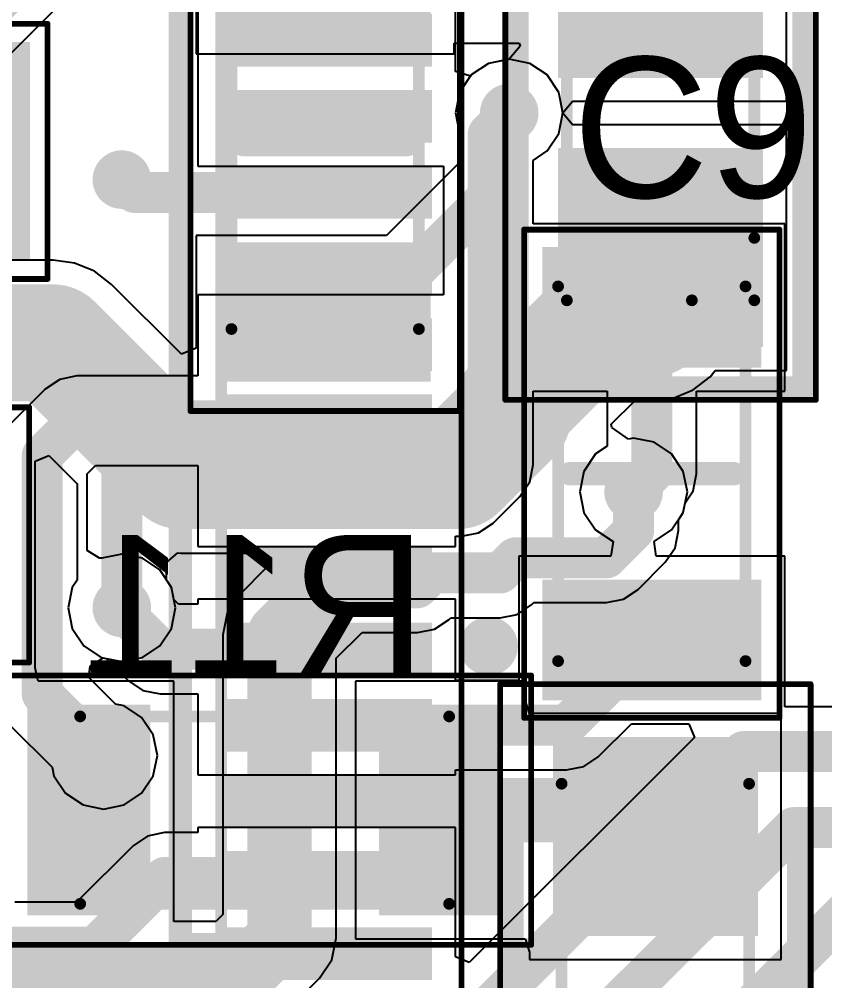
# Model space of a CAD drawing. Header units: millimetres. Extents: x 4.72 to 6.55, y 1.73 to 3.54.
# Drawn here: x 6.0305 to 6.3012, y 2.5666 to 2.8899 of the extents above; entities that cross this region are included whole.
import ezdxf

# ---------------------------------------------------------------- set-up
doc = ezdxf.new("R2010")
doc.units = ezdxf.units.MM
doc.header["$MEASUREMENT"] = 0
for name, color, linetype in [('BottomLayer', 5, 'Continuous'), ('BottomOverlay', 54, 'Continuous'), ('BottomPaste', 16, 'Continuous'), ('BottomSolder', 6, 'Continuous'), ('ConnectLayer', 7, 'Continuous'), ('Mechanical1', 6, 'Continuous'), ('Mechanical15', 56, 'Continuous'), ('Mechanical20', 56, 'Continuous'), ('MultiLayer', 9, 'Continuous'), ('TopLayer', 1, 'Continuous'), ('TopOverlay', 2, 'Continuous'), ('TopPaste', 8, 'Continuous'), ('TopSolder', 216, 'Continuous'), ('ViaHoleLayer', 16, 'Continuous')]:
    doc.layers.add(name, color=color, linetype=linetype)

# ---------------------------------------------------------------- blocks, each defined once
blk = doc.blocks.new('SOP65P780X200_28N_18')
at = {"layer": 'Mechanical15', "const_width": 0.00394}
blk.add_lwpolyline([(0.10433, -0.20079), (0.10433, 0.20079)], dxfattribs=at)
at = {"layer": 'Mechanical20', "const_width": 0.00197}
blk.add_lwpolyline([(0.18504, -0.21654), (0.18504, 0.21654)], dxfattribs=at)
at = {"layer": 'TopLayer'}
for points in [[(0.10433, 0.15748), (0.1752, 0.15748), (0.10433, 0.1752), (0.1752, 0.1752)], [(0.10433, 0.13189), (0.1752, 0.13189), (0.10433, 0.14961), (0.1752, 0.14961)], [(0.10433, 0.1063), (0.1752, 0.1063), (0.10433, 0.12402), (0.1752, 0.12402)], [(0.10433, 0.08071), (0.1752, 0.08071), (0.10433, 0.09843), (0.1752, 0.09843)], [(0.10433, 0.05512), (0.1752, 0.05512), (0.10433, 0.07283), (0.1752, 0.07283)], [(0.10433, 0.02953), (0.1752, 0.02953), (0.10433, 0.04724), (0.1752, 0.04724)], [(0.10433, 0.00394), (0.1752, 0.00394), (0.10433, 0.02165), (0.1752, 0.02165)], [(0.10433, -0.02165), (0.1752, -0.02165), (0.10433, -0.00394), (0.1752, -0.00394)], [(0.10433, -0.04724), (0.1752, -0.04724), (0.10433, -0.02953), (0.1752, -0.02953)], [(0.10433, -0.07283), (0.1752, -0.07283), (0.10433, -0.05512), (0.1752, -0.05512)], [(0.10433, -0.09843), (0.1752, -0.09843), (0.10433, -0.08071), (0.1752, -0.08071)], [(0.10433, -0.12402), (0.1752, -0.12402), (0.10433, -0.1063), (0.1752, -0.1063)], [(0.10433, -0.14961), (0.1752, -0.14961), (0.10433, -0.13189), (0.1752, -0.13189)]]:
    blk.add_solid(points, dxfattribs=at)
at = {"layer": 'TopOverlay', "const_width": 0.00787}
blk.add_lwpolyline([(0.09055, -0.20079), (0.09055, 0.20079)], dxfattribs=at)
at = {"layer": 'TopPaste'}
for points in [[(0.10433, 0.15748), (0.1752, 0.15748), (0.10433, 0.1752), (0.1752, 0.1752)], [(0.10433, 0.13189), (0.1752, 0.13189), (0.10433, 0.14961), (0.1752, 0.14961)], [(0.10433, 0.1063), (0.1752, 0.1063), (0.10433, 0.12402), (0.1752, 0.12402)], [(0.10433, 0.08071), (0.1752, 0.08071), (0.10433, 0.09843), (0.1752, 0.09843)], [(0.10433, 0.05512), (0.1752, 0.05512), (0.10433, 0.07283), (0.1752, 0.07283)], [(0.10433, 0.02953), (0.1752, 0.02953), (0.10433, 0.04724), (0.1752, 0.04724)], [(0.10433, 0.00394), (0.1752, 0.00394), (0.10433, 0.02165), (0.1752, 0.02165)], [(0.10433, -0.02165), (0.1752, -0.02165), (0.10433, -0.00394), (0.1752, -0.00394)], [(0.10433, -0.04724), (0.1752, -0.04724), (0.10433, -0.02953), (0.1752, -0.02953)], [(0.10433, -0.07283), (0.1752, -0.07283), (0.10433, -0.05512), (0.1752, -0.05512)], [(0.10433, -0.09843), (0.1752, -0.09843), (0.10433, -0.08071), (0.1752, -0.08071)], [(0.10433, -0.12402), (0.1752, -0.12402), (0.10433, -0.1063), (0.1752, -0.1063)], [(0.10433, -0.14961), (0.1752, -0.14961), (0.10433, -0.13189), (0.1752, -0.13189)]]:
    blk.add_solid(points, dxfattribs=at)
at = {"layer": 'TopSolder'}
for points in [[(0.10433, 0.15748), (0.1752, 0.15748), (0.10433, 0.1752), (0.1752, 0.1752)], [(0.10433, 0.13189), (0.1752, 0.13189), (0.10433, 0.14961), (0.1752, 0.14961)], [(0.10433, 0.1063), (0.1752, 0.1063), (0.10433, 0.12402), (0.1752, 0.12402)], [(0.10433, 0.08071), (0.1752, 0.08071), (0.10433, 0.09843), (0.1752, 0.09843)], [(0.10433, 0.05512), (0.1752, 0.05512), (0.10433, 0.07283), (0.1752, 0.07283)], [(0.10433, 0.02953), (0.1752, 0.02953), (0.10433, 0.04724), (0.1752, 0.04724)], [(0.10433, 0.00394), (0.1752, 0.00394), (0.10433, 0.02165), (0.1752, 0.02165)], [(0.10433, -0.02165), (0.1752, -0.02165), (0.10433, -0.00394), (0.1752, -0.00394)], [(0.10433, -0.04724), (0.1752, -0.04724), (0.10433, -0.02953), (0.1752, -0.02953)], [(0.10433, -0.07283), (0.1752, -0.07283), (0.10433, -0.05512), (0.1752, -0.05512)], [(0.10433, -0.09843), (0.1752, -0.09843), (0.10433, -0.08071), (0.1752, -0.08071)], [(0.10433, -0.12402), (0.1752, -0.12402), (0.10433, -0.1063), (0.1752, -0.1063)], [(0.10433, -0.14961), (0.1752, -0.14961), (0.10433, -0.13189), (0.1752, -0.13189)]]:
    blk.add_solid(points, dxfattribs=at)
blk = doc.blocks.new('RESC3216X60N_B_21')
at = {"layer": 'BottomLayer'}
for points in [[(-0.07972, 0.03543), (-0.07972, -0.03543), (-0.03839, 0.03543), (-0.03839, -0.03543)], [(0.03839, 0.03543), (0.03839, -0.03543), (0.07972, 0.03543), (0.07972, -0.03543)]]:
    blk.add_solid(points, dxfattribs=at)
at = {"layer": 'BottomOverlay', "const_width": 0.00787}
blk.add_lwpolyline([(0, 0.02756), (0, -0.02756)], dxfattribs=at)
at = {"layer": 'BottomOverlay', "const_width": 0.00394}
for points in [[(-0.00197, 0.02756, 1), (0.00197, 0.02756, 1)], [(-0.00197, -0.02756, 1), (0.00197, -0.02756, 1)]]:
    blk.add_lwpolyline(points, format="xyb", close=True, dxfattribs=at)
at = {"layer": 'BottomPaste'}
for points in [[(-0.07972, 0.03543), (-0.07972, -0.03543), (-0.03839, 0.03543), (-0.03839, -0.03543)], [(0.03839, 0.03543), (0.03839, -0.03543), (0.07972, 0.03543), (0.07972, -0.03543)]]:
    blk.add_solid(points, dxfattribs=at)
at = {"layer": 'BottomSolder'}
for points in [[(-0.07972, 0.03543), (-0.07972, -0.03543), (-0.03839, 0.03543), (-0.03839, -0.03543)], [(0.03839, 0.03543), (0.03839, -0.03543), (0.07972, 0.03543), (0.07972, -0.03543)]]:
    blk.add_solid(points, dxfattribs=at)
at = {"layer": 'Mechanical15', "const_width": 0.00394}
for points in [[(-0.06201, 0.0315), (0.06201, 0.0315)], [(-0.06201, 0.0315), (-0.06201, -0.0315)], [(0.06201, 0.0315), (0.06201, -0.0315)], [(-0.06201, -0.0315), (0.06201, -0.0315)]]:
    blk.add_lwpolyline(points, dxfattribs=at)
at = {"layer": 'Mechanical15', "const_width": 0.00197}
for points in [[(-0.06299, 0.0315, 1), (-0.06102, 0.0315, 1)], [(-0.06299, 0.0315, 1), (-0.06102, 0.0315, 1)], [(0.06102, 0.0315, 1), (0.06299, 0.0315, 1)], [(0.06102, 0.0315, 1), (0.06299, 0.0315, 1)], [(-0.06299, -0.0315, 1), (-0.06102, -0.0315, 1)], [(-0.06299, -0.0315, 1), (-0.06102, -0.0315, 1)], [(0.06102, -0.0315, 1), (0.06299, -0.0315, 1)], [(0.06102, -0.0315, 1), (0.06299, -0.0315, 1)]]:
    blk.add_lwpolyline(points, format="xyb", close=True, dxfattribs=at)
at = {"layer": 'Mechanical20', "const_width": 0.00197}
for points in [[(-0.08957, 0.04528), (0.08957, 0.04528)], [(-0.08957, 0.04528), (-0.08957, -0.04528)], [(0.08957, 0.04528), (0.08957, -0.04528)], [(-0.08957, -0.04528), (0.08957, -0.04528)]]:
    blk.add_lwpolyline(points, dxfattribs=at)
at = {"layer": 'Mechanical20', "const_width": 0.000984}
for points in [[(-0.09006, 0.04528, 1), (-0.08907, 0.04528, 1)], [(-0.09006, 0.04528, 1), (-0.08907, 0.04528, 1)], [(0.08907, 0.04528, 1), (0.09006, 0.04528, 1)], [(0.08907, 0.04528, 1), (0.09006, 0.04528, 1)], [(-0.09006, -0.04528, 1), (-0.08907, -0.04528, 1)], [(-0.09006, -0.04528, 1), (-0.08907, -0.04528, 1)], [(0.08907, -0.04528, 1), (0.09006, -0.04528, 1)], [(0.08907, -0.04528, 1), (0.09006, -0.04528, 1)]]:
    blk.add_lwpolyline(points, format="xyb", close=True, dxfattribs=at)
blk = doc.blocks.new('RESC3216X60N_B_22')
at = {"layer": 'BottomLayer'}
for points in [[(-0.07972, 0.03543), (-0.07972, -0.03543), (-0.03839, 0.03543), (-0.03839, -0.03543)], [(0.03839, 0.03543), (0.03839, -0.03543), (0.07972, 0.03543), (0.07972, -0.03543)]]:
    blk.add_solid(points, dxfattribs=at)
at = {"layer": 'BottomOverlay', "const_width": 0.00787}
blk.add_lwpolyline([(0, -0.02756), (0, 0.02756)], dxfattribs=at)
at = {"layer": 'BottomOverlay', "const_width": 0.00394}
for points in [[(-0.00197, 0.02756, 1), (0.00197, 0.02756, 1)], [(-0.00197, -0.02756, 1), (0.00197, -0.02756, 1)]]:
    blk.add_lwpolyline(points, format="xyb", close=True, dxfattribs=at)
at = {"layer": 'BottomPaste'}
for points in [[(-0.07972, 0.03543), (-0.07972, -0.03543), (-0.03839, 0.03543), (-0.03839, -0.03543)], [(0.03839, 0.03543), (0.03839, -0.03543), (0.07972, 0.03543), (0.07972, -0.03543)]]:
    blk.add_solid(points, dxfattribs=at)
at = {"layer": 'BottomSolder'}
for points in [[(-0.07972, 0.03543), (-0.07972, -0.03543), (-0.03839, 0.03543), (-0.03839, -0.03543)], [(0.03839, 0.03543), (0.03839, -0.03543), (0.07972, 0.03543), (0.07972, -0.03543)]]:
    blk.add_solid(points, dxfattribs=at)
at = {"layer": 'Mechanical15', "const_width": 0.00394}
for points in [[(-0.06201, 0.0315), (0.06201, 0.0315)], [(-0.06201, -0.0315), (-0.06201, 0.0315)], [(0.06201, -0.0315), (0.06201, 0.0315)], [(-0.06201, -0.0315), (0.06201, -0.0315)]]:
    blk.add_lwpolyline(points, dxfattribs=at)
at = {"layer": 'Mechanical15', "const_width": 0.00197}
for points in [[(-0.06299, 0.0315, 1), (-0.06102, 0.0315, 1)], [(-0.06299, 0.0315, 1), (-0.06102, 0.0315, 1)], [(0.06102, 0.0315, 1), (0.06299, 0.0315, 1)], [(0.06102, 0.0315, 1), (0.06299, 0.0315, 1)], [(-0.06299, -0.0315, 1), (-0.06102, -0.0315, 1)], [(-0.06299, -0.0315, 1), (-0.06102, -0.0315, 1)], [(0.06102, -0.0315, 1), (0.06299, -0.0315, 1)], [(0.06102, -0.0315, 1), (0.06299, -0.0315, 1)]]:
    blk.add_lwpolyline(points, format="xyb", close=True, dxfattribs=at)
at = {"layer": 'Mechanical20', "const_width": 0.00197}
for points in [[(-0.08957, 0.04528), (0.08957, 0.04528)], [(-0.08957, -0.04528), (-0.08957, 0.04528)], [(0.08957, -0.04528), (0.08957, 0.04528)], [(-0.08957, -0.04528), (0.08957, -0.04528)]]:
    blk.add_lwpolyline(points, dxfattribs=at)
at = {"layer": 'Mechanical20', "const_width": 0.000984}
for points in [[(-0.09006, 0.04528, 1), (-0.08907, 0.04528, 1)], [(-0.09006, 0.04528, 1), (-0.08907, 0.04528, 1)], [(0.08907, 0.04528, 1), (0.09006, 0.04528, 1)], [(0.08907, 0.04528, 1), (0.09006, 0.04528, 1)], [(-0.09006, -0.04528, 1), (-0.08907, -0.04528, 1)], [(-0.09006, -0.04528, 1), (-0.08907, -0.04528, 1)], [(0.08907, -0.04528, 1), (0.09006, -0.04528, 1)], [(0.08907, -0.04528, 1), (0.09006, -0.04528, 1)]]:
    blk.add_lwpolyline(points, format="xyb", close=True, dxfattribs=at)
blk = doc.blocks.new('LEDC3216X120NYEL_B_34')
at = {"layer": 'BottomLayer'}
for points in [[(-0.07874, 0.03445), (-0.07874, -0.03445), (-0.01181, 0.03445), (-0.01181, -0.03445)], [(0.01181, 0.03445), (0.01181, -0.03445), (0.07874, 0.03445), (0.07874, -0.03445)]]:
    blk.add_solid(points, dxfattribs=at)
at = {"layer": 'BottomOverlay', "const_width": 0.00787}
for points in [[(-0.09252, 0.04823), (-0.09252, -0.04823)], [(-0.09252, 0.04823), (0.04528, 0.04823)], [(-0.09252, -0.04823), (0.04528, -0.04823)]]:
    blk.add_lwpolyline(points, dxfattribs=at)
at = {"layer": 'BottomOverlay', "const_width": 0.00394}
for points in [[(-0.09449, 0.04823, 1), (-0.09055, 0.04823, 1)], [(-0.09449, 0.04823, 1), (-0.09055, 0.04823, 1)], [(0.04331, 0.04823, 1), (0.04724, 0.04823, 1)], [(-0.09449, -0.04823, 1), (-0.09055, -0.04823, 1)], [(-0.09449, -0.04823, 1), (-0.09055, -0.04823, 1)], [(0.04331, -0.04823, 1), (0.04724, -0.04823, 1)]]:
    blk.add_lwpolyline(points, format="xyb", close=True, dxfattribs=at)
at = {"layer": 'BottomPaste'}
for points in [[(-0.07874, 0.03445), (-0.07874, -0.03445), (-0.01181, 0.03445), (-0.01181, -0.03445)], [(0.01181, 0.03445), (0.01181, -0.03445), (0.07874, 0.03445), (0.07874, -0.03445)]]:
    blk.add_solid(points, dxfattribs=at)
at = {"layer": 'BottomSolder'}
for points in [[(-0.07874, 0.03445), (-0.07874, -0.03445), (-0.01181, 0.03445), (-0.01181, -0.03445)], [(0.01181, 0.03445), (0.01181, -0.03445), (0.07874, 0.03445), (0.07874, -0.03445)]]:
    blk.add_solid(points, dxfattribs=at)
at = {"layer": 'Mechanical15', "const_width": 0.00394}
for points in [[(-0.06299, 0.0315), (0.06299, 0.0315)], [(-0.06299, 0.0315), (-0.06299, -0.0315)], [(0.06299, 0.0315), (0.06299, -0.0315)], [(-0.06299, -0.01051), (-0.04201, -0.0315)], [(-0.06299, -0.0315), (0.06299, -0.0315)]]:
    blk.add_lwpolyline(points, dxfattribs=at)
at = {"layer": 'Mechanical15', "const_width": 0.00197}
for points in [[(-0.06398, 0.0315, 1), (-0.06201, 0.0315, 1)], [(-0.06398, 0.0315, 1), (-0.06201, 0.0315, 1)], [(0.06201, 0.0315, 1), (0.06398, 0.0315, 1)], [(0.06201, 0.0315, 1), (0.06398, 0.0315, 1)], [(-0.06398, -0.01051, 1), (-0.06201, -0.01051, 1)], [(-0.06398, -0.0315, 1), (-0.06201, -0.0315, 1)], [(-0.06398, -0.0315, 1), (-0.06201, -0.0315, 1)], [(-0.04299, -0.0315, 1), (-0.04102, -0.0315, 1)], [(0.06201, -0.0315, 1), (0.06398, -0.0315, 1)], [(0.06201, -0.0315, 1), (0.06398, -0.0315, 1)]]:
    blk.add_lwpolyline(points, format="xyb", close=True, dxfattribs=at)
at = {"layer": 'Mechanical20', "const_width": 0.00197}
for points in [[(-0.09646, 0.05217), (0.09646, 0.05217)], [(-0.09646, 0.05217), (-0.09646, -0.05217)], [(0.09646, 0.05217), (0.09646, -0.05217)], [(-0.09646, -0.05217), (0.09646, -0.05217)]]:
    blk.add_lwpolyline(points, dxfattribs=at)
at = {"layer": 'Mechanical20', "const_width": 0.000984}
for points in [[(-0.09695, 0.05217, 1), (-0.09596, 0.05217, 1)], [(-0.09695, 0.05217, 1), (-0.09596, 0.05217, 1)], [(0.09596, 0.05217, 1), (0.09695, 0.05217, 1)], [(0.09596, 0.05217, 1), (0.09695, 0.05217, 1)], [(-0.09695, -0.05217, 1), (-0.09596, -0.05217, 1)], [(-0.09695, -0.05217, 1), (-0.09596, -0.05217, 1)], [(0.09596, -0.05217, 1), (0.09695, -0.05217, 1)], [(0.09596, -0.05217, 1), (0.09695, -0.05217, 1)]]:
    blk.add_lwpolyline(points, format="xyb", close=True, dxfattribs=at)
blk = doc.blocks.new('LEDC3216X120NYEL_B_35')
at = {"layer": 'BottomLayer'}
for points in [[(-0.07874, 0.03445), (-0.07874, -0.03445), (-0.01181, 0.03445), (-0.01181, -0.03445)], [(0.01181, 0.03445), (0.01181, -0.03445), (0.07874, 0.03445), (0.07874, -0.03445)]]:
    blk.add_solid(points, dxfattribs=at)
at = {"layer": 'BottomOverlay', "const_width": 0.00787}
for points in [[(-0.09252, 0.04823), (-0.09252, -0.04823)], [(-0.09252, 0.04823), (0.04528, 0.04823)], [(-0.09252, -0.04823), (0.04528, -0.04823)]]:
    blk.add_lwpolyline(points, dxfattribs=at)
at = {"layer": 'BottomOverlay', "const_width": 0.00394}
for points in [[(-0.09449, 0.04823, 1), (-0.09055, 0.04823, 1)], [(-0.09449, 0.04823, 1), (-0.09055, 0.04823, 1)], [(0.04331, 0.04823, 1), (0.04724, 0.04823, 1)], [(-0.09449, -0.04823, 1), (-0.09055, -0.04823, 1)], [(-0.09449, -0.04823, 1), (-0.09055, -0.04823, 1)], [(0.04331, -0.04823, 1), (0.04724, -0.04823, 1)]]:
    blk.add_lwpolyline(points, format="xyb", close=True, dxfattribs=at)
at = {"layer": 'BottomPaste'}
for points in [[(-0.07874, 0.03445), (-0.07874, -0.03445), (-0.01181, 0.03445), (-0.01181, -0.03445)], [(0.01181, 0.03445), (0.01181, -0.03445), (0.07874, 0.03445), (0.07874, -0.03445)]]:
    blk.add_solid(points, dxfattribs=at)
at = {"layer": 'BottomSolder'}
for points in [[(-0.07874, 0.03445), (-0.07874, -0.03445), (-0.01181, 0.03445), (-0.01181, -0.03445)], [(0.01181, 0.03445), (0.01181, -0.03445), (0.07874, 0.03445), (0.07874, -0.03445)]]:
    blk.add_solid(points, dxfattribs=at)
at = {"layer": 'Mechanical15', "const_width": 0.00394}
for points in [[(-0.06299, 0.0315), (0.06299, 0.0315)], [(-0.06299, 0.0315), (-0.06299, -0.0315)], [(0.06299, 0.0315), (0.06299, -0.0315)], [(-0.06299, -0.01051), (-0.04201, -0.0315)], [(-0.06299, -0.0315), (0.06299, -0.0315)]]:
    blk.add_lwpolyline(points, dxfattribs=at)
at = {"layer": 'Mechanical15', "const_width": 0.00197}
for points in [[(-0.06398, 0.0315, 1), (-0.06201, 0.0315, 1)], [(-0.06398, 0.0315, 1), (-0.06201, 0.0315, 1)], [(0.06201, 0.0315, 1), (0.06398, 0.0315, 1)], [(0.06201, 0.0315, 1), (0.06398, 0.0315, 1)], [(-0.06398, -0.01051, 1), (-0.06201, -0.01051, 1)], [(-0.06398, -0.0315, 1), (-0.06201, -0.0315, 1)], [(-0.06398, -0.0315, 1), (-0.06201, -0.0315, 1)], [(-0.04299, -0.0315, 1), (-0.04102, -0.0315, 1)], [(0.06201, -0.0315, 1), (0.06398, -0.0315, 1)], [(0.06201, -0.0315, 1), (0.06398, -0.0315, 1)]]:
    blk.add_lwpolyline(points, format="xyb", close=True, dxfattribs=at)
at = {"layer": 'Mechanical20', "const_width": 0.00197}
for points in [[(-0.09646, 0.05217), (0.09646, 0.05217)], [(-0.09646, 0.05217), (-0.09646, -0.05217)], [(0.09646, 0.05217), (0.09646, -0.05217)], [(-0.09646, -0.05217), (0.09646, -0.05217)]]:
    blk.add_lwpolyline(points, dxfattribs=at)
at = {"layer": 'Mechanical20', "const_width": 0.000984}
for points in [[(-0.09695, 0.05217, 1), (-0.09596, 0.05217, 1)], [(-0.09695, 0.05217, 1), (-0.09596, 0.05217, 1)], [(0.09596, 0.05217, 1), (0.09695, 0.05217, 1)], [(0.09596, 0.05217, 1), (0.09695, 0.05217, 1)], [(-0.09695, -0.05217, 1), (-0.09596, -0.05217, 1)], [(-0.09695, -0.05217, 1), (-0.09596, -0.05217, 1)], [(0.09596, -0.05217, 1), (0.09695, -0.05217, 1)], [(0.09596, -0.05217, 1), (0.09695, -0.05217, 1)]]:
    blk.add_lwpolyline(points, format="xyb", close=True, dxfattribs=at)
blk = doc.blocks.new('CAPC3216X170N_40')
at = {"layer": 'Mechanical15', "const_width": 0.00394}
for points in [[(-0.06299, -0.0315), (-0.06299, 0.0315)], [(0.06299, 0.0315), (-0.06299, 0.0315)], [(0.06299, -0.0315), (0.06299, 0.0315)], [(0.06299, -0.0315), (-0.06299, -0.0315)]]:
    blk.add_lwpolyline(points, dxfattribs=at)
at = {"layer": 'Mechanical15', "const_width": 0.00197}
for points in [[(-0.06398, 0.0315, 1), (-0.06201, 0.0315, 1)], [(-0.06398, 0.0315, 1), (-0.06201, 0.0315, 1)], [(0.06201, 0.0315, 1), (0.06398, 0.0315, 1)], [(0.06201, 0.0315, 1), (0.06398, 0.0315, 1)], [(-0.06398, -0.0315, 1), (-0.06201, -0.0315, 1)], [(-0.06398, -0.0315, 1), (-0.06201, -0.0315, 1)], [(0.06201, -0.0315, 1), (0.06398, -0.0315, 1)], [(0.06201, -0.0315, 1), (0.06398, -0.0315, 1)]]:
    blk.add_lwpolyline(points, format="xyb", close=True, dxfattribs=at)
at = {"layer": 'Mechanical20', "const_width": 0.00197}
for points in [[(-0.08209, -0.04291), (-0.08209, 0.04291)], [(0.08209, 0.04291), (-0.08209, 0.04291)], [(0.08209, -0.04291), (0.08209, 0.04291)], [(0.08209, -0.04291), (-0.08209, -0.04291)]]:
    blk.add_lwpolyline(points, dxfattribs=at)
at = {"layer": 'Mechanical20', "const_width": 0.000984}
for points in [[(-0.08258, 0.04291, 1), (-0.08159, 0.04291, 1)], [(-0.08258, 0.04291, 1), (-0.08159, 0.04291, 1)], [(0.08159, 0.04291, 1), (0.08258, 0.04291, 1)], [(0.08159, 0.04291, 1), (0.08258, 0.04291, 1)], [(-0.08258, -0.04291, 1), (-0.08159, -0.04291, 1)], [(-0.08258, -0.04291, 1), (-0.08159, -0.04291, 1)], [(0.08159, -0.04291, 1), (0.08258, -0.04291, 1)], [(0.08159, -0.04291, 1), (0.08258, -0.04291, 1)]]:
    blk.add_lwpolyline(points, format="xyb", close=True, dxfattribs=at)
at = {"layer": 'TopLayer'}
for points in [[(-0.03563, -0.03681), (-0.03563, 0.03681), (-0.07618, -0.03681), (-0.07618, 0.03681)], [(0.07618, -0.03681), (0.07618, 0.03681), (0.03563, -0.03681), (0.03563, 0.03681)]]:
    blk.add_solid(points, dxfattribs=at)
at = {"layer": 'TopOverlay', "const_width": 0.00787}
blk.add_lwpolyline([(0, -0.02756), (0, 0.02756)], dxfattribs=at)
at = {"layer": 'TopOverlay', "const_width": 0.00394}
for points in [[(-0.00197, 0.02756, 1), (0.00197, 0.02756, 1)], [(-0.00197, -0.02756, 1), (0.00197, -0.02756, 1)]]:
    blk.add_lwpolyline(points, format="xyb", close=True, dxfattribs=at)
at = {"layer": 'TopPaste'}
for points in [[(-0.03563, -0.03681), (-0.03563, 0.03681), (-0.07618, -0.03681), (-0.07618, 0.03681)], [(0.07618, -0.03681), (0.07618, 0.03681), (0.03563, -0.03681), (0.03563, 0.03681)]]:
    blk.add_solid(points, dxfattribs=at)
at = {"layer": 'TopSolder'}
for points in [[(-0.03563, -0.03681), (-0.03563, 0.03681), (-0.07618, -0.03681), (-0.07618, 0.03681)], [(0.07618, -0.03681), (0.07618, 0.03681), (0.03563, -0.03681), (0.03563, 0.03681)]]:
    blk.add_solid(points, dxfattribs=at)
blk = doc.blocks.new('CAPC3216X170N_B_41')
at = {"layer": 'BottomLayer'}
for points in [[(-0.07618, 0.03681), (-0.07618, -0.03681), (-0.03563, 0.03681), (-0.03563, -0.03681)], [(0.03563, 0.03681), (0.03563, -0.03681), (0.07618, 0.03681), (0.07618, -0.03681)]]:
    blk.add_solid(points, dxfattribs=at)
at = {"layer": 'BottomOverlay', "const_width": 0.00787}
blk.add_lwpolyline([(0, 0.02756), (0, -0.02756)], dxfattribs=at)
at = {"layer": 'BottomOverlay', "const_width": 0.00394}
for points in [[(-0.00197, 0.02756, 1), (0.00197, 0.02756, 1)], [(-0.00197, -0.02756, 1), (0.00197, -0.02756, 1)]]:
    blk.add_lwpolyline(points, format="xyb", close=True, dxfattribs=at)
at = {"layer": 'BottomPaste'}
for points in [[(-0.07618, 0.03681), (-0.07618, -0.03681), (-0.03563, 0.03681), (-0.03563, -0.03681)], [(0.03563, 0.03681), (0.03563, -0.03681), (0.07618, 0.03681), (0.07618, -0.03681)]]:
    blk.add_solid(points, dxfattribs=at)
at = {"layer": 'BottomSolder'}
for points in [[(-0.07618, 0.03681), (-0.07618, -0.03681), (-0.03563, 0.03681), (-0.03563, -0.03681)], [(0.03563, 0.03681), (0.03563, -0.03681), (0.07618, 0.03681), (0.07618, -0.03681)]]:
    blk.add_solid(points, dxfattribs=at)
at = {"layer": 'Mechanical15', "const_width": 0.00394}
for points in [[(0.06299, 0.0315), (-0.06299, 0.0315)], [(-0.06299, 0.0315), (-0.06299, -0.0315)], [(0.06299, 0.0315), (0.06299, -0.0315)], [(0.06299, -0.0315), (-0.06299, -0.0315)]]:
    blk.add_lwpolyline(points, dxfattribs=at)
at = {"layer": 'Mechanical15', "const_width": 0.00197}
for points in [[(-0.06398, 0.0315, 1), (-0.06201, 0.0315, 1)], [(-0.06398, 0.0315, 1), (-0.06201, 0.0315, 1)], [(0.06201, 0.0315, 1), (0.06398, 0.0315, 1)], [(0.06201, 0.0315, 1), (0.06398, 0.0315, 1)], [(-0.06398, -0.0315, 1), (-0.06201, -0.0315, 1)], [(-0.06398, -0.0315, 1), (-0.06201, -0.0315, 1)], [(0.06201, -0.0315, 1), (0.06398, -0.0315, 1)], [(0.06201, -0.0315, 1), (0.06398, -0.0315, 1)]]:
    blk.add_lwpolyline(points, format="xyb", close=True, dxfattribs=at)
at = {"layer": 'Mechanical20', "const_width": 0.00197}
for points in [[(0.08209, 0.04291), (-0.08209, 0.04291)], [(-0.08209, 0.04291), (-0.08209, -0.04291)], [(0.08209, 0.04291), (0.08209, -0.04291)], [(0.08209, -0.04291), (-0.08209, -0.04291)]]:
    blk.add_lwpolyline(points, dxfattribs=at)
at = {"layer": 'Mechanical20', "const_width": 0.000984}
for points in [[(-0.08258, 0.04291, 1), (-0.08159, 0.04291, 1)], [(-0.08258, 0.04291, 1), (-0.08159, 0.04291, 1)], [(0.08159, 0.04291, 1), (0.08258, 0.04291, 1)], [(0.08159, 0.04291, 1), (0.08258, 0.04291, 1)], [(-0.08258, -0.04291, 1), (-0.08159, -0.04291, 1)], [(-0.08258, -0.04291, 1), (-0.08159, -0.04291, 1)], [(0.08159, -0.04291, 1), (0.08258, -0.04291, 1)], [(0.08159, -0.04291, 1), (0.08258, -0.04291, 1)]]:
    blk.add_lwpolyline(points, format="xyb", close=True, dxfattribs=at)
blk = doc.blocks.new('CAPC3216X170N_B_42')
at = {"layer": 'BottomLayer'}
for points in [[(-0.07618, 0.03681), (-0.07618, -0.03681), (-0.03563, 0.03681), (-0.03563, -0.03681)], [(0.03563, 0.03681), (0.03563, -0.03681), (0.07618, 0.03681), (0.07618, -0.03681)]]:
    blk.add_solid(points, dxfattribs=at)
at = {"layer": 'BottomOverlay', "const_width": 0.00787}
blk.add_lwpolyline([(0, -0.02756), (0, 0.02756)], dxfattribs=at)
at = {"layer": 'BottomOverlay', "const_width": 0.00394}
for points in [[(-0.00197, 0.02756, 1), (0.00197, 0.02756, 1)], [(-0.00197, -0.02756, 1), (0.00197, -0.02756, 1)]]:
    blk.add_lwpolyline(points, format="xyb", close=True, dxfattribs=at)
at = {"layer": 'BottomPaste'}
for points in [[(-0.07618, 0.03681), (-0.07618, -0.03681), (-0.03563, 0.03681), (-0.03563, -0.03681)], [(0.03563, 0.03681), (0.03563, -0.03681), (0.07618, 0.03681), (0.07618, -0.03681)]]:
    blk.add_solid(points, dxfattribs=at)
at = {"layer": 'BottomSolder'}
for points in [[(-0.07618, 0.03681), (-0.07618, -0.03681), (-0.03563, 0.03681), (-0.03563, -0.03681)], [(0.03563, 0.03681), (0.03563, -0.03681), (0.07618, 0.03681), (0.07618, -0.03681)]]:
    blk.add_solid(points, dxfattribs=at)
at = {"layer": 'Mechanical15', "const_width": 0.00394}
for points in [[(-0.06299, 0.0315), (0.06299, 0.0315)], [(-0.06299, -0.0315), (-0.06299, 0.0315)], [(0.06299, -0.0315), (0.06299, 0.0315)], [(-0.06299, -0.0315), (0.06299, -0.0315)]]:
    blk.add_lwpolyline(points, dxfattribs=at)
at = {"layer": 'Mechanical15', "const_width": 0.00197}
for points in [[(-0.06398, 0.0315, 1), (-0.06201, 0.0315, 1)], [(-0.06398, 0.0315, 1), (-0.06201, 0.0315, 1)], [(0.06201, 0.0315, 1), (0.06398, 0.0315, 1)], [(0.06201, 0.0315, 1), (0.06398, 0.0315, 1)], [(-0.06398, -0.0315, 1), (-0.06201, -0.0315, 1)], [(-0.06398, -0.0315, 1), (-0.06201, -0.0315, 1)], [(0.06201, -0.0315, 1), (0.06398, -0.0315, 1)], [(0.06201, -0.0315, 1), (0.06398, -0.0315, 1)]]:
    blk.add_lwpolyline(points, format="xyb", close=True, dxfattribs=at)
at = {"layer": 'Mechanical20', "const_width": 0.00197}
for points in [[(-0.08209, 0.04291), (0.08209, 0.04291)], [(-0.08209, -0.04291), (-0.08209, 0.04291)], [(0.08209, -0.04291), (0.08209, 0.04291)], [(-0.08209, -0.04291), (0.08209, -0.04291)]]:
    blk.add_lwpolyline(points, dxfattribs=at)
at = {"layer": 'Mechanical20', "const_width": 0.000984}
for points in [[(-0.08258, 0.04291, 1), (-0.08159, 0.04291, 1)], [(-0.08258, 0.04291, 1), (-0.08159, 0.04291, 1)], [(0.08159, 0.04291, 1), (0.08258, 0.04291, 1)], [(0.08159, 0.04291, 1), (0.08258, 0.04291, 1)], [(-0.08258, -0.04291, 1), (-0.08159, -0.04291, 1)], [(-0.08258, -0.04291, 1), (-0.08159, -0.04291, 1)], [(0.08159, -0.04291, 1), (0.08258, -0.04291, 1)], [(0.08159, -0.04291, 1), (0.08258, -0.04291, 1)]]:
    blk.add_lwpolyline(points, format="xyb", close=True, dxfattribs=at)

msp = doc.modelspace()

# ---------------------------------------------------------------- linework, layer by layer
at = {"layer": 'BottomLayer'}
for points, const_width in [([(6.19026, 2.85841, 1), (6.20011, 2.85841, 1)], 0.00984), ([(6.19174, 2.85841, 1), (6.19863, 2.85841, 1)], 0.00689), ([(6.19045, 2.85712, 1), (6.19734, 2.85712, 1)], 0.00689), ([(6.19045, 2.85712, 1), (6.19734, 2.85712, 1)], 0.00689), ([(6.06008, 2.836, 1), (6.06992, 2.836, 1)], 0.00984), ([(6.19045, 2.8359, 1), (6.19734, 2.8359, 1)], 0.00689), ([(6.19045, 2.8359, 1), (6.19734, 2.8359, 1)], 0.00689), ([(6.21599, 2.78937, 1), (6.23568, 2.78937, 1)], 0.01969), ([(6.21599, 2.78937, 1), (6.23568, 2.78937, 1)], 0.01969), ([(6.23327, 2.78937, 1), (6.25295, 2.78937, 1)], 0.01969), ([(6.03205, 2.7811, 1), (6.05174, 2.7811, 1)], 0.01969), ([(6.03205, 2.7811, 1), (6.05174, 2.7811, 1)], 0.01969), ([(6.12989, 2.79462, 1), (6.13677, 2.79462, 1)], 0.00689), ([(6.14918, 2.79462, 1), (6.15607, 2.79462, 1)], 0.00689), ([(6.14918, 2.79462, 1), (6.15607, 2.79462, 1)], 0.00689), ([(6.18648, 2.75986, 1), (6.20617, 2.75986, 1)], 0.01969), ([(6.18648, 2.75986, 1), (6.20617, 2.75986, 1)], 0.01969), ([(6.05816, 2.755, 1), (6.07784, 2.755, 1)], 0.01969), ([(6.05816, 2.755, 1), (6.07784, 2.755, 1)], 0.01969), ([(6.18648, 2.75663, 1), (6.20617, 2.75663, 1)], 0.01969), ([(6.18648, 2.75663, 1), (6.20617, 2.75663, 1)], 0.01969), ([(6.06456, 2.755, 1), (6.07144, 2.755, 1)], 0.00689), ([(6.06156, 2.752, 1), (6.06844, 2.752, 1)], 0.00689), ([(6.06156, 2.752, 1), (6.06844, 2.752, 1)], 0.00689), ([(6.07497, 2.73819, 1), (6.09465, 2.73819, 1)], 0.01969), ([(6.07497, 2.73819, 1), (6.09465, 2.73819, 1)], 0.01969), ([(6.16804, 2.73819, 1), (6.18772, 2.73819, 1)], 0.01969), ([(6.16804, 2.73819, 1), (6.18772, 2.73819, 1)], 0.01969), ([(6.23208, 2.731, 1), (6.24192, 2.731, 1)], 0.00984), ([(6.23356, 2.731, 1), (6.24044, 2.731, 1)], 0.00689), ([(6.23356, 2.71799, 1), (6.24044, 2.71799, 1)], 0.00689), ([(6.23356, 2.71799, 1), (6.24044, 2.71799, 1)], 0.00689), ([(6.19379, 2.70883, 1), (6.20068, 2.70883, 1)], 0.00689), ([(6.19379, 2.70883, 1), (6.20068, 2.70883, 1)], 0.00689), ([(6.2244, 2.70883, 1), (6.23129, 2.70883, 1)], 0.00689), ([(6.2244, 2.70883, 1), (6.23129, 2.70883, 1)], 0.00689), ([(6.1284, 2.69877, 1), (6.13922, 2.69877, 1)], 0.01083), ([(6.16585, 2.70374, 1), (6.17274, 2.70374, 1)], 0.00689), ([(6.16585, 2.70374, 1), (6.17274, 2.70374, 1)], 0.00689), ([(6.1887, 2.70374, 1), (6.19559, 2.70374, 1)], 0.00689), ([(6.1887, 2.70374, 1), (6.19559, 2.70374, 1)], 0.00689), ([(6.13037, 2.69877, 1), (6.13726, 2.69877, 1)], 0.00689), ([(6.16088, 2.69877, 1), (6.16777, 2.69877, 1)], 0.00689), ([(6.16088, 2.69877, 1), (6.16777, 2.69877, 1)], 0.00689), ([(6.06008, 2.692, 1), (6.06992, 2.692, 1)], 0.00984), ([(6.06156, 2.692, 1), (6.06844, 2.692, 1)], 0.00689), ([(6.11259, 2.68296, 1), (6.12341, 2.68296, 1)], 0.01083), ([(6.11259, 2.68296, 1), (6.12341, 2.68296, 1)], 0.01083), ([(6.18335, 2.67913, 1), (6.19319, 2.67913, 1)], 0.00984), ([(6.05395, 2.64242, 1), (6.06379, 2.64242, 1)], 0.00984), ([(6.15974, 2.623, 1), (6.17056, 2.623, 1)], 0.01083), ([(6.16074, 2.624, 1), (6.17156, 2.624, 1)], 0.01083), ([(6.16074, 2.624, 1), (6.17156, 2.624, 1)], 0.01083), ([(6.16664, 2.624, 1), (6.17747, 2.624, 1)], 0.01083), ([(6.16664, 2.624, 1), (6.17747, 2.624, 1)], 0.01083), ([(6.23004, 2.624, 1), (6.24087, 2.624, 1)], 0.01083), ([(6.23004, 2.624, 1), (6.24087, 2.624, 1)], 0.01083), ([(6.23888, 2.61516, 1), (6.24971, 2.61516, 1)], 0.01083), ([(6.11259, 2.581, 1), (6.12341, 2.581, 1)], 0.01083), ([(6.11259, 2.581, 1), (6.12341, 2.581, 1)], 0.01083), ([(6.0991, 2.56752, 1), (6.10993, 2.56752, 1)], 0.01083), ([(6.0991, 2.56752, 1), (6.10993, 2.56752, 1)], 0.01083)]:
    msp.add_lwpolyline(points, format="xyb", close=True, dxfattribs=dict(at, const_width=const_width))
for points, const_width in [([(6.1939, 2.85712), (6.19518, 2.85841)], 0.01378), ([(6.1939, 2.8359), (6.1939, 2.85712)], 0.01378), ([(6.15262, 2.79462), (6.1939, 2.8359)], 0.01378), ([(6.19632, 2.75986), (6.22584, 2.78937)], 0.03937), ([(6.22584, 2.78937), (6.24311, 2.78937)], 0.03937), ([(5.9359, 2.7811), (6.0419, 2.7811)], 0.03937), ([(6.0419, 2.7811), (6.068, 2.755)], 0.03937), ([(6.13333, 2.79462), (6.15262, 2.79462)], 0.01378), ([(6.19632, 2.75663), (6.19632, 2.75986)], 0.03937), ([(6.068, 2.755), (6.08481, 2.73819)], 0.03937), ([(6.17788, 2.73819), (6.19632, 2.75663)], 0.03937), ([(6.065, 2.752), (6.068, 2.755)], 0.01378), ([(6.065, 2.692), (6.065, 2.752)], 0.01378), ([(6.08481, 2.73819), (6.17788, 2.73819)], 0.03937), ([(6.237, 2.71799), (6.237, 2.731)], 0.01378), ([(6.22785, 2.70883), (6.237, 2.71799)], 0.01378), ([(6.19215, 2.70374), (6.19724, 2.70883)], 0.01378), ([(6.19724, 2.70883), (6.22785, 2.70883)], 0.01378), ([(6.118, 2.68296), (6.13381, 2.69877)], 0.02165), ([(6.16432, 2.69877), (6.16929, 2.70374)], 0.01378), ([(6.16929, 2.70374), (6.19215, 2.70374)], 0.01378), ([(6.13381, 2.69877), (6.16432, 2.69877)], 0.01378), ([(6.118, 2.581), (6.118, 2.68296)], 0.02165), ([(6.16515, 2.623), (6.16615, 2.624)], 0.02165), ([(6.16615, 2.624), (6.17206, 2.624)], 0.02165), ([(6.17206, 2.624), (6.23545, 2.624)], 0.02165), ([(6.23545, 2.624), (6.2443, 2.61516)], 0.02165), ([(6.10452, 2.56752), (6.118, 2.581)], 0.02165), ([(5.77062, 2.56752), (6.10452, 2.56752)], 0.02165)]:
    msp.add_lwpolyline(points, dxfattribs=dict(at, const_width=const_width))
at = {"layer": 'ConnectLayer'}
for p, q in [((6.28839, 2.86234), (6.28839, 2.94502)), ((6.09002, 2.93537), (6.09002, 2.87828)), ((6.02147, 2.87223), (6.06919, 2.91995)), ((6.09055, 2.89961), (6.09055, 2.86614)), ((6.17717, 2.87233), (6.17717, 2.89961)), ((6.17664, 2.87828), (6.17664, 2.88185)), ((6.17664, 2.88185), (6.1985, 2.88185)), ((6.19884, 2.88084), (6.1952, 2.87648)), ((6.1985, 2.88185), (6.19884, 2.88084)), ((6.09002, 2.87828), (6.17664, 2.87828)), ((6.18827, 2.8751), (6.18241, 2.87118)), ((6.18827, 2.8751), (6.18241, 2.87118)), ((6.19518, 2.87647), (6.18827, 2.8751)), ((6.19504, 2.87644), (6.18827, 2.8751)), ((6.1952, 2.87648), (6.19504, 2.87644)), ((6.2021, 2.8751), (6.19518, 2.87647)), ((6.20796, 2.87118), (6.2021, 2.8751)), ((6.18217, 2.87081), (6.17717, 2.87233)), ((6.18241, 2.87118), (6.1785, 2.86532)), ((6.18241, 2.87118), (6.18217, 2.87081)), ((6.21187, 2.86532), (6.20796, 2.87118)), ((6.09055, 2.86614), (6.09055, 2.84055)), ((6.1785, 2.86532), (6.17712, 2.85841)), ((6.21325, 2.85841), (6.21187, 2.86532)), ((6.21323, 2.85848), (6.21641, 2.86234)), ((6.21641, 2.86234), (6.28839, 2.86234)), ((6.17712, 2.85841), (6.1785, 2.85149)), ((6.21187, 2.85149), (6.21325, 2.85841)), ((6.21325, 2.85841), (6.21323, 2.85848)), ((6.21323, 2.85834), (6.21325, 2.85841)), ((6.21641, 2.85447), (6.21323, 2.85834)), ((6.28839, 2.85447), (6.21641, 2.85447)), ((6.28839, 2.77179), (6.28839, 2.85447)), ((6.1785, 2.85149), (6.17884, 2.85097)), ((6.17884, 2.85097), (6.17884, 2.84213)), ((6.20796, 2.84563), (6.21187, 2.85149)), ((6.2032, 2.84246), (6.20796, 2.84563)), ((6.17884, 2.84213), (6.15397, 2.81726)), ((6.2032, 2.82117), (6.2032, 2.84246)), ((6.09055, 2.84055), (6.1731, 2.84055)), ((6.1731, 2.84055), (6.1731, 2.79724)), ((6.2878, 2.82117), (6.2032, 2.82117)), ((6.2878, 2.76487), (6.2878, 2.82117)), ((6.15397, 2.81726), (6.09002, 2.81726)), ((6.09002, 2.81726), (6.09002, 2.77936)), ((6.0419, 2.8089), (5.94741, 2.8089)), ((6.04909, 2.80795), (6.0419, 2.8089)), ((6.0558, 2.80518), (6.04909, 2.80795)), ((6.06155, 2.80076), (6.0558, 2.80518)), ((6.08502, 2.77729), (6.06155, 2.80076)), ((6.1731, 2.79724), (6.09055, 2.79724)), ((6.09055, 2.79724), (6.09055, 2.76997)), ((6.09002, 2.77936), (6.08502, 2.77729)), ((6.26277, 2.76971), (6.26436, 2.77179)), ((6.26436, 2.77179), (6.28839, 2.77179)), ((6.04416, 2.76883), (6.03928, 2.76557)), ((6.04992, 2.76997), (6.04416, 2.76883)), ((6.09055, 2.76997), (6.04992, 2.76997)), ((6.25701, 2.7653), (6.26277, 2.76971)), ((6.03928, 2.76557), (6.02762, 2.75391)), ((6.2032, 2.74014), (6.2032, 2.76487)), ((6.2032, 2.76487), (6.22806, 2.76487)), ((6.22806, 2.76487), (6.22806, 2.74633)), ((6.2503, 2.76252), (6.25701, 2.7653)), ((6.25816, 2.73711), (6.25816, 2.76487)), ((6.25816, 2.76487), (6.2878, 2.76487)), ((6.2295, 2.75372), (6.23735, 2.76157)), ((6.23735, 2.76157), (6.24311, 2.76157)), ((6.24311, 2.76157), (6.2503, 2.76252)), ((6.22966, 2.75269), (6.2295, 2.75372)), ((6.2353, 2.74873), (6.22966, 2.75269)), ((6.237, 2.74906), (6.2353, 2.74873)), ((6.24391, 2.74769), (6.237, 2.74906)), ((6.22806, 2.74633), (6.22423, 2.74377)), ((6.24977, 2.74377), (6.24391, 2.74769)), ((6.03583, 2.74133), (6.04045, 2.74324)), ((6.04045, 2.74324), (6.04995, 2.73374)), ((6.22423, 2.74377), (6.22031, 2.73791)), ((6.25369, 2.73791), (6.24977, 2.74377)), ((6.03583, 2.67185), (6.03583, 2.74133)), ((6.05332, 2.73703), (6.05616, 2.73987)), ((6.05616, 2.73987), (6.09055, 2.73987)), ((6.09055, 2.73987), (6.09055, 2.7126)), ((6.20206, 2.73438), (6.2032, 2.74014)), ((6.05332, 2.71126), (6.05332, 2.73703)), ((6.22031, 2.73791), (6.21894, 2.731)), ((6.25506, 2.731), (6.25369, 2.73791)), ((6.25702, 2.73135), (6.25816, 2.73711)), ((6.04995, 2.73374), (6.04995, 2.70136)), ((6.19879, 2.7295), (6.20206, 2.73438)), ((6.18979, 2.7205), (6.19879, 2.7295)), ((6.21894, 2.731), (6.22031, 2.72409)), ((6.25369, 2.72409), (6.25506, 2.731)), ((6.25433, 2.72733), (6.25702, 2.73135)), ((6.25369, 2.72409), (6.25433, 2.72733)), ((6.22031, 2.72409), (6.22423, 2.71823)), ((6.24977, 2.71823), (6.25369, 2.72409)), ((6.25205, 2.72164), (6.25369, 2.72409)), ((6.18491, 2.71723), (6.18979, 2.7205)), ((6.25205, 2.71799), (6.25205, 2.72164)), ((6.17717, 2.7126), (6.17717, 2.71609)), ((6.17717, 2.71609), (6.17915, 2.71609)), ((6.17915, 2.71609), (6.18491, 2.71723)), ((6.22423, 2.71823), (6.23009, 2.71431)), ((6.24391, 2.71431), (6.24977, 2.71823)), ((6.25091, 2.71222), (6.25205, 2.71799)), ((6.09055, 2.7126), (6.17717, 2.7126)), ((6.23009, 2.71431), (6.22938, 2.70935)), ((6.24462, 2.70935), (6.24391, 2.71431)), ((6.05744, 2.70868), (6.05332, 2.71126)), ((6.065, 2.71006), (6.05832, 2.70873)), ((6.07191, 2.70869), (6.065, 2.71006)), ((6.08005, 2.70723), (6.08381, 2.71052)), ((6.08381, 2.71052), (6.08481, 2.71039)), ((6.08481, 2.71039), (6.11193, 2.71039)), ((6.11193, 2.71039), (6.11385, 2.70577)), ((6.22938, 2.70935), (6.19843, 2.70935)), ((6.19843, 2.70935), (6.19843, 2.66761)), ((6.2878, 2.70935), (6.24462, 2.70935)), ((6.24764, 2.70734), (6.25091, 2.71222)), ((6.2878, 2.65875), (6.2878, 2.70935)), ((6.05832, 2.70873), (6.05744, 2.70868)), ((6.07777, 2.70477), (6.07191, 2.70869)), ((6.08005, 2.70136), (6.08005, 2.70723)), ((6.23849, 2.69819), (6.24764, 2.70734)), ((6.08169, 2.69891), (6.07777, 2.70477)), ((6.11385, 2.70577), (6.10452, 2.69644)), ((6.04995, 2.70136), (6.04831, 2.69891)), ((6.08169, 2.69891), (6.08005, 2.70136)), ((6.04831, 2.69891), (6.04694, 2.692)), ((6.08251, 2.69478), (6.08169, 2.69891)), ((6.08306, 2.692), (6.08169, 2.69891)), ((6.10452, 2.69644), (6.10038, 2.69026)), ((6.23361, 2.69492), (6.23849, 2.69819)), ((6.08409, 2.6932), (6.08251, 2.69478)), ((6.09055, 2.6932), (6.08409, 2.6932)), ((6.17717, 2.69488), (6.09055, 2.69488)), ((6.09055, 2.69488), (6.09055, 2.6932)), ((6.17717, 2.66761), (6.17717, 2.69488)), ((6.20279, 2.6931), (6.20347, 2.69378)), ((6.20347, 2.69378), (6.22785, 2.69378)), ((6.22785, 2.69378), (6.23361, 2.69492)), ((6.04694, 2.692), (6.04831, 2.68509)), ((6.08169, 2.68509), (6.08306, 2.692)), ((6.10038, 2.69026), (6.09893, 2.68296)), ((6.19791, 2.68983), (6.20279, 2.6931)), ((6.17008, 2.68486), (6.17497, 2.68813)), ((6.17497, 2.68813), (6.17553, 2.68869)), ((6.17553, 2.68869), (6.19215, 2.68869)), ((6.19215, 2.68869), (6.19791, 2.68983)), ((6.04831, 2.68509), (6.05223, 2.67923)), ((6.07777, 2.67923), (6.08169, 2.68509)), ((6.13707, 2.67506), (6.14572, 2.68372)), ((6.14572, 2.68372), (6.16432, 2.68372)), ((6.16432, 2.68372), (6.17008, 2.68486)), ((6.09893, 2.68296), (6.09893, 2.5889)), ((6.05223, 2.67923), (6.05809, 2.67531)), ((6.07191, 2.67531), (6.07777, 2.67923)), ((6.05431, 2.67239), (6.05869, 2.67519)), ((6.05809, 2.67531), (6.065, 2.67394)), ((6.05869, 2.67519), (6.05973, 2.67499)), ((6.05973, 2.67499), (6.06721, 2.66751)), ((6.065, 2.67394), (6.07191, 2.67531)), ((6.13707, 2.581), (6.13707, 2.67506)), ((6.03693, 2.66731), (6.03583, 2.67185)), ((6.03583, 2.67185), (6.03583, 2.67185)), ((6.05396, 2.66861), (6.05431, 2.67239)), ((6.08249, 2.66731), (6.03693, 2.66731)), ((6.06289, 2.65968), (6.05396, 2.66861)), ((6.06721, 2.66751), (6.07209, 2.66424)), ((6.08249, 2.58658), (6.08249, 2.66731)), ((6.2006, 2.66731), (6.14351, 2.66731)), ((6.14351, 2.66731), (6.14351, 2.58069)), ((6.19843, 2.66761), (6.17717, 2.66761)), ((6.2006, 2.66093), (6.2006, 2.66731)), ((6.07209, 2.66424), (6.07785, 2.6631)), ((6.07785, 2.6631), (6.09055, 2.6631)), ((6.09055, 2.6631), (6.09055, 2.63583)), ((6.20197, 2.6565), (6.2006, 2.66093)), ((6.06578, 2.65911), (6.06289, 2.65968)), ((6.07164, 2.65519), (6.06578, 2.65911)), ((6.3061, 2.65875), (6.2878, 2.65875)), ((6.07556, 2.64933), (6.07164, 2.65519)), ((6.28662, 2.6565), (6.20197, 2.6565)), ((6.28662, 2.57382), (6.28662, 2.6565)), ((6.02762, 2.65238), (6.04161, 2.63839)), ((6.22511, 2.64192), (6.23625, 2.65305)), ((6.23625, 2.65305), (6.2555, 2.65305)), ((6.2555, 2.65305), (6.25742, 2.64844)), ((6.07693, 2.64242), (6.07556, 2.64933)), ((6.25742, 2.64844), (6.18178, 2.5728)), ((6.07556, 2.63551), (6.07693, 2.64242)), ((6.22023, 2.63865), (6.22511, 2.64192)), ((6.04161, 2.63839), (6.04218, 2.63551)), ((6.21446, 2.63751), (6.22023, 2.63865)), ((6.04218, 2.63551), (6.0461, 2.62965)), ((6.07164, 2.62965), (6.07556, 2.63551)), ((6.09055, 2.63583), (6.17717, 2.63583)), ((6.17717, 2.63583), (6.17717, 2.63751)), ((6.17717, 2.63751), (6.21446, 2.63751)), ((6.0461, 2.62965), (6.05196, 2.62573)), ((6.06578, 2.62573), (6.07164, 2.62965)), ((6.05196, 2.62573), (6.05887, 2.62436)), ((6.05887, 2.62436), (6.06578, 2.62573)), ((6.07939, 2.61643), (6.07363, 2.61528)), ((6.09055, 2.61643), (6.07939, 2.61643)), ((6.17717, 2.61811), (6.09055, 2.61811)), ((6.09055, 2.61811), (6.09055, 2.61643)), ((6.17717, 2.57472), (6.17717, 2.61811)), ((6.07363, 2.61528), (6.06875, 2.61202)), ((6.06875, 2.61202), (6.04973, 2.593)), ((6.04973, 2.593), (6.029, 2.593)), ((6.09662, 2.58658), (6.08249, 2.58658)), ((6.09893, 2.5889), (6.09662, 2.58658)), ((6.13562, 2.5737), (6.13707, 2.581)), ((6.14351, 2.58069), (6.2006, 2.58069)), ((6.2006, 2.58069), (6.20197, 2.57626)), ((6.13148, 2.56752), (6.13562, 2.5737)), ((6.18178, 2.5728), (6.17717, 2.57472)), ((6.20197, 2.57626), (6.20197, 2.57382)), ((6.20197, 2.57382), (6.28662, 2.57382)), ((6.118, 2.55403), (6.13148, 2.56752))]:
    msp.add_line(p, q, dxfattribs=at)
at = {"layer": 'Mechanical1', "const_width": 0.00394}
msp.add_lwpolyline([(6.54443, 2.63551, 1), (4.73341, 2.63551, 1)], format="xyb", close=True, dxfattribs=at)
at = {"layer": 'MultiLayer', "const_width": 0.00984}
for points in [[(6.19026, 2.85841, 1), (6.20011, 2.85841, 1)], [(6.06008, 2.836, 1), (6.06992, 2.836, 1)], [(6.23208, 2.731, 1), (6.24192, 2.731, 1)], [(6.06008, 2.692, 1), (6.06992, 2.692, 1)], [(6.18335, 2.67913, 1), (6.19319, 2.67913, 1)], [(6.05395, 2.64242, 1), (6.06379, 2.64242, 1)]]:
    msp.add_lwpolyline(points, format="xyb", close=True, dxfattribs=at)
at = {"layer": 'TopLayer', "const_width": 0.01378}
for points in [[(6.01083, 2.88287), (6.06295, 2.935)], [(6.18815, 2.85137), (6.19518, 2.85841)], [(6.18815, 2.74014), (6.18815, 2.85137)], [(6.065, 2.836), (6.06931, 2.83169)], [(6.06931, 2.83169), (6.12992, 2.83169)], [(6.24311, 2.73711), (6.24311, 2.79302)], [(6.03827, 2.74327), (6.04992, 2.75492)], [(6.04992, 2.75492), (6.12992, 2.75492)], [(6.03827, 2.66302), (6.03827, 2.74327)], [(6.17915, 2.73114), (6.18815, 2.74014)], [(6.237, 2.731), (6.24311, 2.73711)], [(6.12992, 2.72933), (6.13173, 2.73114)], [(6.13173, 2.73114), (6.17915, 2.73114)], [(6.065, 2.691), (6.065, 2.692)], [(6.065, 2.691), (6.07785, 2.67815)], [(6.21446, 2.65256), (6.24311, 2.6812)], [(6.07785, 2.67815), (6.12992, 2.67815)], [(6.03827, 2.66302), (6.05887, 2.64242)], [(6.12992, 2.65256), (6.21446, 2.65256)], [(6.18047, 2.5502), (6.27397, 2.6437)], [(6.27397, 2.6437), (6.34055, 2.6437)], [(6.19459, 2.522), (6.2907, 2.61811)], [(6.2907, 2.61811), (6.34055, 2.61811)], [(6.05596, 2.57795), (6.07939, 2.60138)], [(6.07939, 2.60138), (6.12992, 2.60138)], [(6.1565, 2.43799), (6.31102, 2.59252)], [(6.02276, 2.57795), (6.05596, 2.57795)], [(6.07065, 2.559), (6.08743, 2.57579)], [(6.08743, 2.57579), (6.12992, 2.57579)]]:
    msp.add_lwpolyline(points, dxfattribs=at)
at = {"layer": 'TopLayer'}
for points, const_width in [([(6.19026, 2.85841, 1), (6.20011, 2.85841, 1)], 0.00984), ([(6.19174, 2.85841, 1), (6.19863, 2.85841, 1)], 0.00689), ([(6.1847, 2.85137, 1), (6.19159, 2.85137, 1)], 0.00689), ([(6.1847, 2.85137, 1), (6.19159, 2.85137, 1)], 0.00689), ([(6.06008, 2.836, 1), (6.06992, 2.836, 1)], 0.00984), ([(6.06156, 2.836, 1), (6.06844, 2.836, 1)], 0.00689), ([(6.06586, 2.83169, 1), (6.07275, 2.83169, 1)], 0.00689), ([(6.06586, 2.83169, 1), (6.07275, 2.83169, 1)], 0.00689), ([(6.12648, 2.83169, 1), (6.13337, 2.83169, 1)], 0.00689), ([(6.23967, 2.79302, 1), (6.24655, 2.79302, 1)], 0.00689), ([(6.04648, 2.75492, 1), (6.05337, 2.75492, 1)], 0.00689), ([(6.04648, 2.75492, 1), (6.05337, 2.75492, 1)], 0.00689), ([(6.12648, 2.75492, 1), (6.13337, 2.75492, 1)], 0.00689), ([(6.03482, 2.74327, 1), (6.04171, 2.74327, 1)], 0.00689), ([(6.03482, 2.74327, 1), (6.04171, 2.74327, 1)], 0.00689), ([(6.1847, 2.74014, 1), (6.19159, 2.74014, 1)], 0.00689), ([(6.1847, 2.74014, 1), (6.19159, 2.74014, 1)], 0.00689), ([(6.23967, 2.73711, 1), (6.24655, 2.73711, 1)], 0.00689), ([(6.23967, 2.73711, 1), (6.24655, 2.73711, 1)], 0.00689), ([(6.23208, 2.731, 1), (6.24192, 2.731, 1)], 0.00984), ([(6.12648, 2.72933, 1), (6.13337, 2.72933, 1)], 0.00689), ([(6.12829, 2.73114, 1), (6.13518, 2.73114, 1)], 0.00689), ([(6.12829, 2.73114, 1), (6.13518, 2.73114, 1)], 0.00689), ([(6.1757, 2.73114, 1), (6.18259, 2.73114, 1)], 0.00689), ([(6.1757, 2.73114, 1), (6.18259, 2.73114, 1)], 0.00689), ([(6.23356, 2.731, 1), (6.24044, 2.731, 1)], 0.00689), ([(6.06008, 2.692, 1), (6.06992, 2.692, 1)], 0.00984), ([(6.06156, 2.692, 1), (6.06844, 2.692, 1)], 0.00689), ([(6.06156, 2.691, 1), (6.06844, 2.691, 1)], 0.00689), ([(6.06156, 2.691, 1), (6.06844, 2.691, 1)], 0.00689), ([(6.18335, 2.67913, 1), (6.19319, 2.67913, 1)], 0.00984), ([(6.23967, 2.6812, 1), (6.24655, 2.6812, 1)], 0.00689), ([(6.07441, 2.67815, 1), (6.0813, 2.67815, 1)], 0.00689), ([(6.07441, 2.67815, 1), (6.0813, 2.67815, 1)], 0.00689), ([(6.12648, 2.67815, 1), (6.13337, 2.67815, 1)], 0.00689), ([(6.03482, 2.66302, 1), (6.04171, 2.66302, 1)], 0.00689), ([(6.03482, 2.66302, 1), (6.04171, 2.66302, 1)], 0.00689), ([(6.12648, 2.65256, 1), (6.13337, 2.65256, 1)], 0.00689), ([(6.21102, 2.65256, 1), (6.21791, 2.65256, 1)], 0.00689), ([(6.21102, 2.65256, 1), (6.21791, 2.65256, 1)], 0.00689), ([(6.05395, 2.64242, 1), (6.06379, 2.64242, 1)], 0.00984), ([(6.05542, 2.64242, 1), (6.06231, 2.64242, 1)], 0.00689), ([(6.27052, 2.6437, 1), (6.27741, 2.6437, 1)], 0.00689), ([(6.27052, 2.6437, 1), (6.27741, 2.6437, 1)], 0.00689), ([(6.28726, 2.61811, 1), (6.29415, 2.61811, 1)], 0.00689), ([(6.28726, 2.61811, 1), (6.29415, 2.61811, 1)], 0.00689), ([(6.07595, 2.60138, 1), (6.08284, 2.60138, 1)], 0.00689), ([(6.07595, 2.60138, 1), (6.08284, 2.60138, 1)], 0.00689), ([(6.12648, 2.60138, 1), (6.13337, 2.60138, 1)], 0.00689), ([(6.05252, 2.57795, 1), (6.05941, 2.57795, 1)], 0.00689), ([(6.05252, 2.57795, 1), (6.05941, 2.57795, 1)], 0.00689), ([(6.08399, 2.57579, 1), (6.09088, 2.57579, 1)], 0.00689), ([(6.08399, 2.57579, 1), (6.09088, 2.57579, 1)], 0.00689), ([(6.12648, 2.57579, 1), (6.13337, 2.57579, 1)], 0.00689)]:
    msp.add_lwpolyline(points, format="xyb", close=True, dxfattribs=dict(at, const_width=const_width))
at = {"layer": 'ViaHoleLayer', "const_width": 0.00591}
for points in [[(6.19223, 2.85841, 1), (6.19814, 2.85841, 1)], [(6.06205, 2.836, 1), (6.06795, 2.836, 1)], [(6.23405, 2.731, 1), (6.23995, 2.731, 1)], [(6.06205, 2.692, 1), (6.06795, 2.692, 1)], [(6.18532, 2.67913, 1), (6.19122, 2.67913, 1)], [(6.05592, 2.64242, 1), (6.06182, 2.64242, 1)]]:
    msp.add_lwpolyline(points, format="xyb", close=True, dxfattribs=at)

# ---------------------------------------------------------------- block references
for name, p, rotation in [('LEDC3216X120NYEL_B_34', (6.24606, 2.85841), 90), ('RESC3216X60N_B_21', (6.13333, 2.84777), 90), ('CAPC3216X170N_40', (6.24311, 2.73711), 270), ('CAPC3216X170N_B_41', (5.95177, 2.71654), 180), ('RESC3216X60N_B_22', (6.113, 2.624), 360), ('LEDC3216X120NYEL_B_35', (6.2443, 2.56988), 90)]:
    msp.add_blockref(name, p, dxfattribs=dict(rotation=rotation))
for name, p in [('SOP65P780X200_28N_18', (5.99409, 2.71653)), ('CAPC3216X170N_B_42', (5.95792, 2.84547))]:
    msp.add_blockref(name, p)

# ---------------------------------------------------------------- texts
at = {"layer": 'BottomOverlay', "text_generation_flag": 2}
msp.add_text('R11', height=0.047244, dxfattribs=at).set_placement((6.16732, 2.66929))
at = {"layer": 'TopOverlay'}
msp.add_text('C9', height=0.047244, dxfattribs=at).set_placement((6.21654, 2.82993))

doc.saveas('drawing.dxf')
